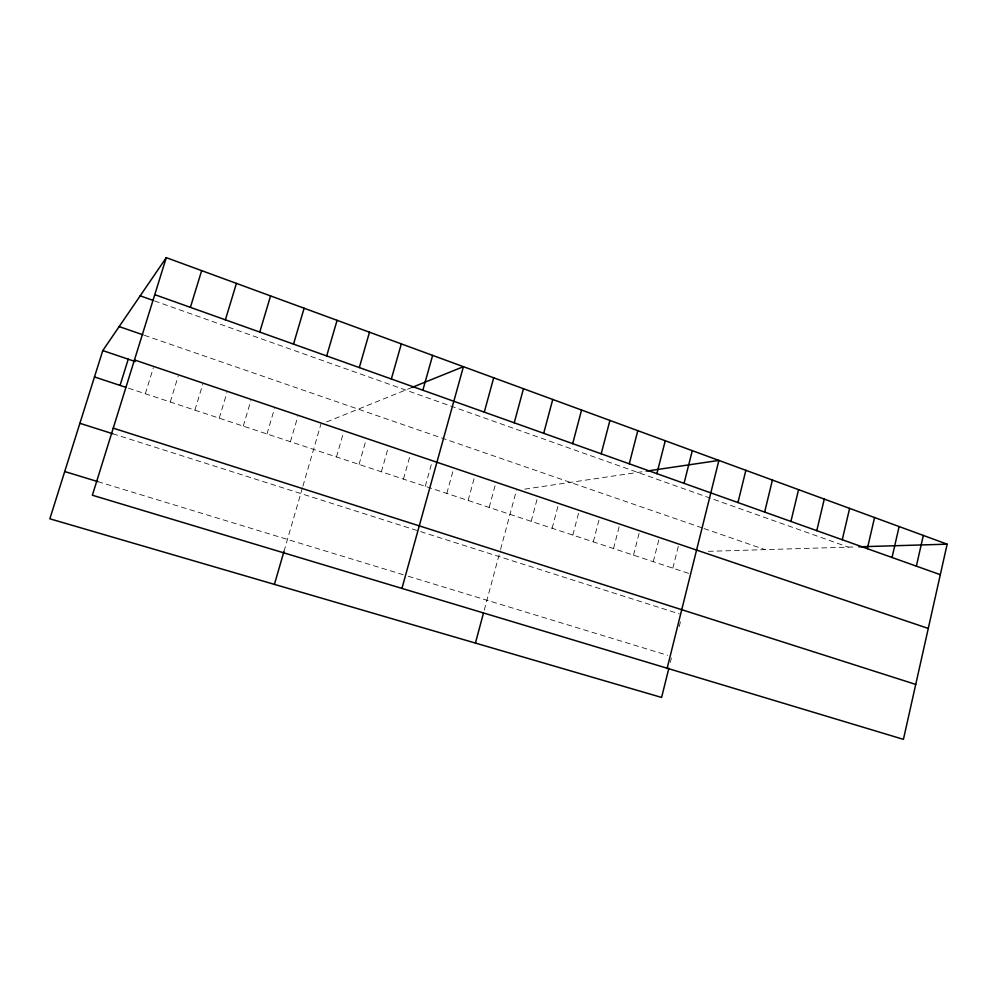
<?xml version="1.0" encoding="UTF-8"?>
<svg xmlns="http://www.w3.org/2000/svg" width="997" height="997" viewBox="0 0 997 997"><rect width="100%" height="100%" fill="white"/><g stroke="black" fill="none" stroke-linecap="round" stroke-linejoin="round"><path stroke-width="0.75" stroke-dasharray="4.99 3.74" d="M670.308 662.382L671.405 658.008M679.194 626.689L680.677 620.732M672.838 568.165L678.608 545.16M653.297 561.697L659.142 538.579M633.519 555.167L639.451 531.924M613.529 548.549L619.536 525.195M593.302 541.87L599.396 518.39M572.839 535.102L579.008 511.498M552.139 528.26L558.395 504.532M531.189 521.331L537.533 497.491M484.255 610.201L500.195 550.818M500.569 549.409L516.434 490.35M489.178 507.436L495.708 483.358M468.129 500.482L474.734 476.267M446.818 493.44L453.523 469.101M425.27 486.312L432.062 461.848M403.461 479.096L410.353 454.507M381.39 471.805L388.381 447.092M359.057 464.415L366.148 439.577M336.463 456.95L343.641 431.975M283.983 551.391L302.49 487.633M302.914 486.15L320.872 424.273M290.426 441.721L297.816 416.484M266.984 433.982L274.474 408.596M243.256 426.13L250.858 400.62M219.228 418.192L226.942 392.544M194.901 410.141L202.727 384.356M170.275 402.003L178.214 376.068M145.325 393.753L153.376 367.681M326.617 421.955L411.848 387.509M524.758 489.128L647.003 471.045M708.281 551.341L854.367 546.954M97.88 481.638L406.751 575.78M408.209 576.229L667.566 655.278M112.773 433.757L419.114 531.152M420.56 531.613L679.381 613.89M128.488 388.182L689.401 573.636M144.415 335.316L702.611 528.061M704.019 528.547L765.098 549.634M154.435 300.882L848.335 547.141"/><path stroke-width="1.5" d="M947.15 544.175L903.432 739.35L92.372 495.235L166.275 257.65L947.15 544.175L858.891 546.817M916.355 566.159L923.322 535.426M892.041 557.485L899.12 526.553M867.34 548.674L874.556 517.53M842.266 539.738L849.618 508.383M816.792 530.653L824.282 499.086M790.92 521.431L798.56 489.652M764.637 512.072L772.426 480.055M737.942 502.55L745.868 470.31M667.167 668.239L718.887 460.415L647.003 471.045M668.862 668.214L661.597 697.439L49.85 518.801L102.766 350.583L166.275 257.65M684.054 483.346L692.292 450.656M656.873 473.65L665.261 440.736M629.269 463.804L637.806 430.667M601.203 453.809L609.915 420.422M572.689 443.64L581.563 410.029M543.701 433.309L552.749 399.461M475.419 643.077L483.483 613.055M514.24 422.803L523.462 388.705M484.293 412.122L493.689 377.788M401.928 588.417L463.418 366.672L411.848 387.509M422.853 390.226L432.636 355.381M391.347 378.997L401.33 343.89M359.306 367.569L369.488 332.2M274.412 584.379L283.983 551.391M326.692 355.941L337.086 320.324M293.517 344.115L304.122 308.223M259.756 332.076L270.573 295.91M225.384 319.825L236.426 283.385M190.39 307.35L201.668 270.636M120.064 385.403L128.239 359.182M64.718 471.531L97.88 481.638M79.897 423.301L112.773 433.757M113.247 428.137L915.745 684.416M94.478 376.941L125.672 387.26M134.458 359.942L928.282 628.446M102.766 350.583L135.218 361.55M119.166 326.592L143.02 334.83M140.191 295.822L153.015 300.384M154.772 294.651L940.308 574.696"/></g></svg>
